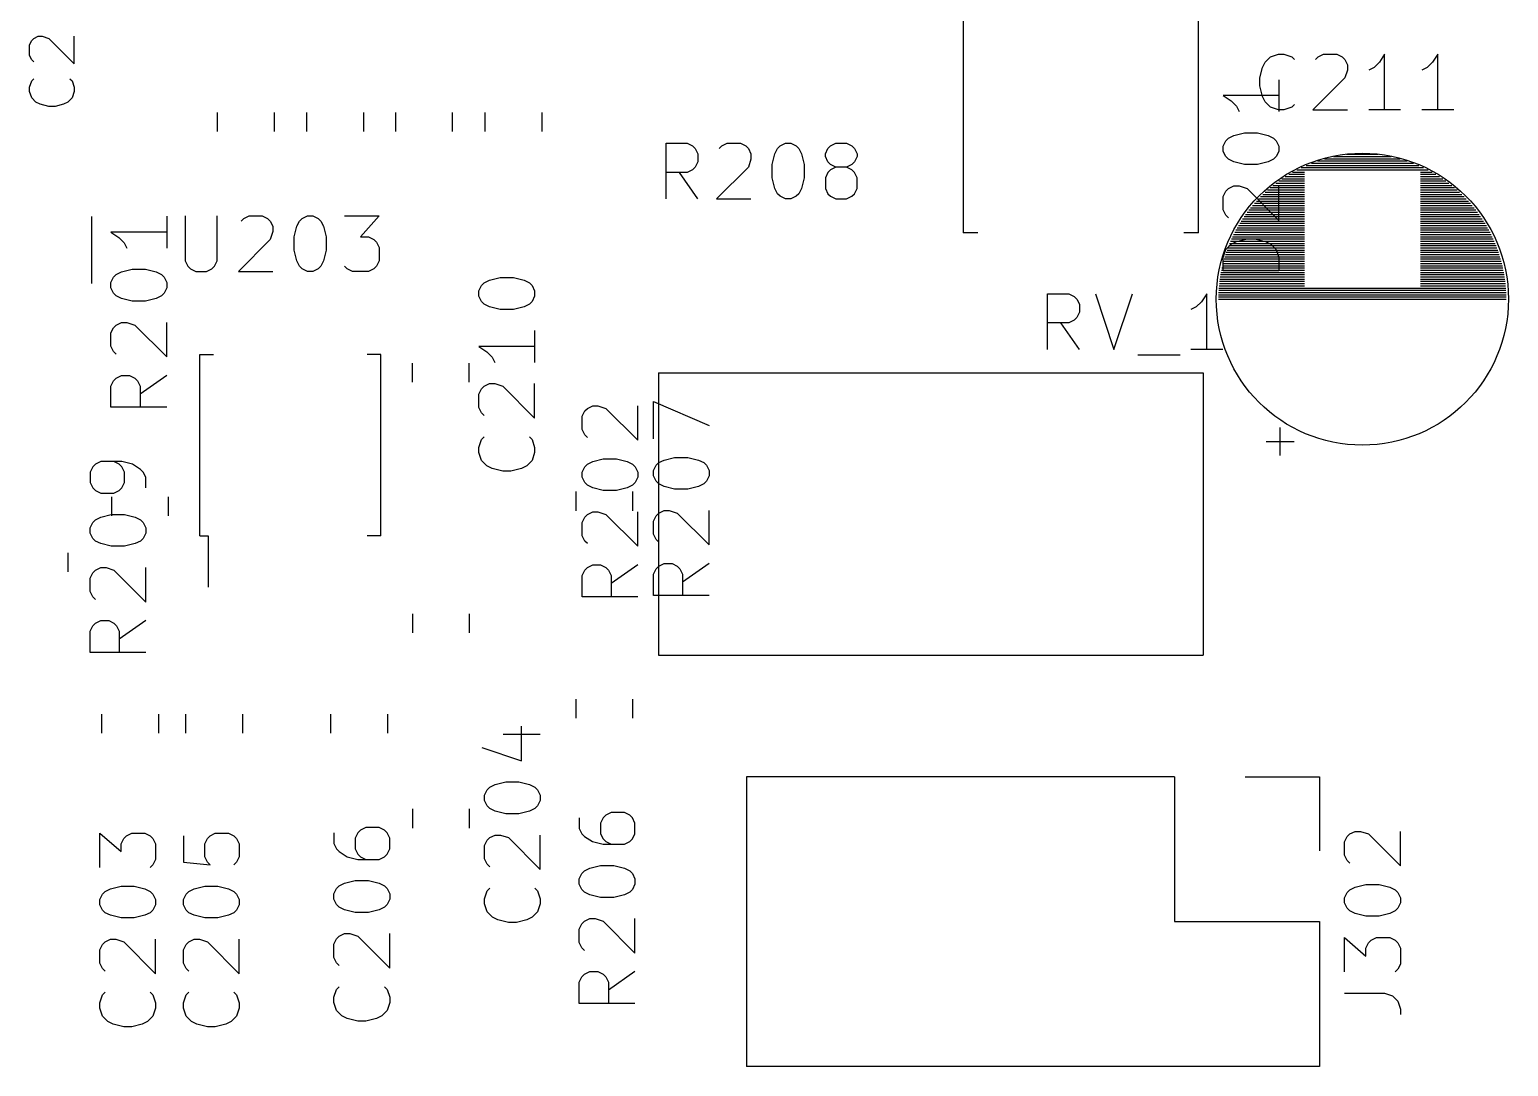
# Model space of a CAD drawing. Extents: x 51 to 209, y -132 to -32.
# Drawn here: x 102.36 to 128.89, y -91.1 to -72.5 of the extents above; entities that cross this region are included whole.
import ezdxf

# ---------------------------------------------------------------- set-up
doc = ezdxf.new("R2010")
doc.units = 0
doc.layers.add('BLACK', color=7, linetype='CONTINUOUS')

msp = doc.modelspace()

# ---------------------------------------------------------------- linework, layer by layer
at = {"layer": 'BLACK', "linetype": 'CONTINUOUS'}
for p, q in [((119.106, -70.524), (119.106, -76.144)), ((123.326, -76.144), (123.326, -70.524)), ((102.396, -72.6935), (102.434, -72.6554)), ((102.434, -72.6554), (102.51, -72.6173)), ((102.51, -72.6173), (102.586, -72.6173)), ((102.586, -72.6173), (102.701, -72.6554)), ((102.701, -72.6554), (103.158, -73.1126)), ((103.158, -73.1126), (103.158, -72.6173)), ((102.358, -72.7697), (102.396, -72.6935)), ((102.358, -72.9602), (102.358, -72.7697)), ((124.618, -72.984), (124.761, -72.9364)), ((124.761, -72.9364), (124.856, -72.9364)), ((124.856, -72.9364), (124.999, -72.984)), ((125.476, -72.984), (125.571, -72.9364)), ((125.571, -72.9364), (125.809, -72.9364)), ((125.809, -72.9364), (125.904, -72.984)), ((126.666, -72.9364), (126.571, -73.0792)), ((126.666, -73.9364), (126.666, -72.9364)), ((127.618, -72.9364), (127.523, -73.0792)), ((127.618, -73.9364), (127.618, -72.9364)), ((102.396, -73.0364), (102.358, -72.9602)), ((102.434, -73.0745), (102.396, -73.0364)), ((124.428, -73.365), (124.476, -73.1745)), ((124.476, -73.1745), (124.523, -73.0792)), ((124.523, -73.0792), (124.618, -72.984)), ((124.999, -72.984), (125.047, -73.0316)), ((125.428, -73.0316), (125.476, -72.984)), ((125.904, -72.984), (125.952, -73.0316)), ((125.952, -73.0316), (125.999, -73.1269)), ((125.999, -73.1269), (125.999, -73.2221)), ((126.476, -73.1745), (126.38, -73.2221)), ((126.571, -73.0792), (126.476, -73.1745)), ((127.428, -73.1745), (127.333, -73.2221)), ((127.523, -73.0792), (127.428, -73.1745)), ((102.358, -73.5316), (102.396, -73.4173)), ((102.396, -73.4173), (102.434, -73.3792)), ((103.082, -73.3792), (103.12, -73.4173)), ((103.12, -73.4173), (103.158, -73.5316)), ((124.428, -73.5078), (124.428, -73.365)), ((124.768, -73.3959), (124.768, -73.9673)), ((125.952, -73.365), (125.38, -73.9364)), ((125.999, -73.2221), (125.952, -73.365)), ((102.358, -73.6078), (102.358, -73.5316)), ((102.396, -73.7221), (102.358, -73.6078)), ((102.472, -73.7983), (102.396, -73.7221)), ((103.12, -73.7221), (103.044, -73.7983)), ((103.158, -73.6078), (103.12, -73.7221)), ((103.158, -73.5316), (103.158, -73.6078)), ((124.768, -73.6816), (123.768, -73.6816)), ((123.768, -73.6816), (123.911, -73.7769)), ((124.476, -73.6983), (124.428, -73.5078)), ((124.523, -73.7935), (124.476, -73.6983)), ((102.548, -73.8364), (102.472, -73.7983)), ((102.701, -73.8745), (102.548, -73.8364)), ((102.815, -73.8745), (102.701, -73.8745)), ((102.967, -73.8364), (102.815, -73.8745)), ((103.044, -73.7983), (102.967, -73.8364)), ((105.726, -73.9827), (105.726, -74.3253)), ((106.746, -73.9827), (106.746, -74.3253)), ((107.326, -73.9827), (107.326, -74.3253)), ((108.346, -73.9827), (108.346, -74.3253)), ((108.926, -74.3253), (108.926, -73.9827)), ((109.946, -74.3253), (109.946, -73.9827)), ((110.526, -73.9827), (110.526, -74.3253)), ((111.546, -73.9827), (111.546, -74.3253)), ((123.911, -73.7769), (124.006, -73.8721)), ((124.006, -73.8721), (124.054, -73.9673)), ((124.618, -73.8888), (124.523, -73.7935)), ((124.761, -73.9364), (124.618, -73.8888)), ((124.856, -73.9364), (124.761, -73.9364)), ((124.999, -73.8888), (124.856, -73.9364)), ((125.047, -73.8411), (124.999, -73.8888)), ((125.38, -73.9364), (125.999, -73.9364)), ((126.952, -73.9364), (126.38, -73.9364)), ((127.904, -73.9364), (127.333, -73.9364)), ((113.776, -75.5364), (113.776, -74.5364)), ((113.776, -74.5364), (114.156, -74.5364)), ((114.156, -74.5364), (114.252, -74.584)), ((114.776, -74.584), (114.871, -74.5364)), ((114.871, -74.5364), (115.109, -74.5364)), ((115.109, -74.5364), (115.204, -74.584)), ((115.823, -74.584), (115.918, -74.5364)), ((115.918, -74.5364), (116.014, -74.5364)), ((116.014, -74.5364), (116.109, -74.584)), ((116.728, -74.584), (116.823, -74.5364)), ((116.823, -74.5364), (117.014, -74.5364)), ((117.014, -74.5364), (117.109, -74.584)), ((123.768, -74.5864), (123.816, -74.4911)), ((123.816, -74.4911), (123.864, -74.4435)), ((123.864, -74.4435), (123.959, -74.3959)), ((123.959, -74.3959), (124.149, -74.3483)), ((124.149, -74.3483), (124.387, -74.3483)), ((124.387, -74.3483), (124.578, -74.3959)), ((124.578, -74.3959), (124.673, -74.4435)), ((124.673, -74.4435), (124.721, -74.4911)), ((124.721, -74.4911), (124.768, -74.5864)), ((114.252, -74.584), (114.299, -74.6316)), ((114.299, -74.6316), (114.347, -74.7269)), ((114.347, -74.7269), (114.347, -74.8697)), ((114.728, -74.6316), (114.776, -74.584)), ((115.204, -74.584), (115.252, -74.6316)), ((115.252, -74.6316), (115.299, -74.7269)), ((115.299, -74.7269), (115.299, -74.8221)), ((115.68, -74.9173), (115.728, -74.7269)), ((115.728, -74.7269), (115.776, -74.6316)), ((115.776, -74.6316), (115.823, -74.584)), ((116.109, -74.584), (116.156, -74.6316)), ((116.156, -74.6316), (116.204, -74.7269)), ((116.204, -74.7269), (116.252, -74.9173)), ((116.633, -74.7269), (116.68, -74.6316)), ((116.633, -74.7745), (116.633, -74.7269)), ((116.68, -74.8697), (116.633, -74.7745)), ((116.68, -74.6316), (116.728, -74.584)), ((117.109, -74.584), (117.156, -74.6316)), ((117.156, -74.6316), (117.204, -74.7269)), ((117.204, -74.7745), (117.156, -74.8697)), ((117.204, -74.7269), (117.204, -74.7745)), ((123.768, -74.6816), (123.768, -74.5864)), ((123.816, -74.7769), (123.768, -74.6816)), ((123.864, -74.8245), (123.816, -74.7769)), ((124.721, -74.7769), (124.673, -74.8245)), ((124.768, -74.6816), (124.721, -74.7769)), ((124.768, -74.5864), (124.768, -74.6816)), ((125.748, -74.773), (126.784, -74.773)), ((125.982, -74.733), (126.55, -74.733)), ((114.156, -75.0602), (113.776, -75.0602)), ((114.347, -75.5364), (114.014, -75.0602)), ((114.252, -75.0126), (114.156, -75.0602)), ((114.299, -74.965), (114.252, -75.0126)), ((114.347, -74.8697), (114.299, -74.965)), ((115.252, -74.965), (114.68, -75.5364)), ((115.299, -74.8221), (115.252, -74.965)), ((115.68, -75.1554), (115.68, -74.9173)), ((116.252, -74.9173), (116.252, -75.1554)), ((116.68, -75.0602), (116.633, -75.1554)), ((116.728, -74.9173), (116.68, -74.8697)), ((116.728, -75.0126), (116.68, -75.0602)), ((116.823, -74.965), (116.728, -74.9173)), ((116.823, -74.965), (116.728, -75.0126)), ((117.014, -74.965), (116.823, -74.965)), ((117.109, -74.9173), (117.014, -74.965)), ((117.109, -75.0126), (117.014, -74.965)), ((117.156, -74.8697), (117.109, -74.9173)), ((117.156, -75.0602), (117.109, -75.0126)), ((117.204, -75.1554), (117.156, -75.0602)), ((123.959, -74.8721), (123.864, -74.8245)), ((124.149, -74.9197), (123.959, -74.8721)), ((124.387, -74.9197), (124.149, -74.9197)), ((124.578, -74.8721), (124.387, -74.9197)), ((124.673, -74.8245), (124.578, -74.8721)), ((125.015, -75.053), (125.226, -75.053)), ((125.088, -75.013), (127.444, -75.013)), ((125.168, -74.973), (127.364, -74.973)), ((125.255, -74.933), (127.277, -74.933)), ((125.351, -74.893), (127.181, -74.893)), ((125.461, -74.853), (127.071, -74.853)), ((125.589, -74.813), (126.943, -74.813)), ((127.306, -75.053), (127.517, -75.053)), ((115.728, -75.3459), (115.68, -75.1554)), ((116.252, -75.1554), (116.204, -75.3459)), ((116.633, -75.1554), (116.633, -75.3459)), ((117.204, -75.3459), (117.204, -75.1554)), ((123.864, -75.3483), (123.959, -75.3007)), ((123.959, -75.3007), (124.054, -75.3007)), ((124.054, -75.3007), (124.197, -75.3483)), ((124.613, -75.333), (125.226, -75.333)), ((124.661, -75.293), (125.226, -75.293)), ((124.712, -75.253), (125.226, -75.253)), ((124.766, -75.213), (125.226, -75.213)), ((124.768, -75.9197), (124.768, -75.3007)), ((124.823, -75.173), (125.226, -75.173)), ((124.883, -75.133), (125.226, -75.133)), ((124.947, -75.093), (125.226, -75.093)), ((127.306, -75.093), (127.585, -75.093)), ((127.306, -75.133), (127.649, -75.133)), ((127.306, -75.173), (127.709, -75.173)), ((127.306, -75.213), (127.766, -75.213)), ((127.306, -75.253), (127.82, -75.253)), ((127.306, -75.293), (127.871, -75.293)), ((127.306, -75.333), (127.919, -75.333)), ((114.68, -75.5364), (115.299, -75.5364)), ((115.776, -75.4411), (115.728, -75.3459)), ((115.823, -75.4888), (115.776, -75.4411)), ((115.918, -75.5364), (115.823, -75.4888)), ((116.014, -75.5364), (115.918, -75.5364)), ((116.109, -75.4888), (116.014, -75.5364)), ((116.156, -75.4411), (116.109, -75.4888)), ((116.204, -75.3459), (116.156, -75.4411)), ((116.633, -75.3459), (116.68, -75.4411)), ((116.68, -75.4411), (116.728, -75.4888)), ((116.728, -75.4888), (116.823, -75.5364)), ((116.823, -75.5364), (117.014, -75.5364)), ((117.014, -75.5364), (117.109, -75.4888)), ((117.109, -75.4888), (117.156, -75.4411)), ((117.156, -75.4411), (117.204, -75.3459)), ((123.768, -75.4911), (123.816, -75.3959)), ((123.768, -75.7292), (123.768, -75.4911)), ((123.816, -75.3959), (123.864, -75.3483)), ((124.197, -75.3483), (124.768, -75.9197)), ((124.365, -75.573), (125.226, -75.573)), ((124.402, -75.533), (125.226, -75.533)), ((124.44, -75.493), (125.226, -75.493)), ((124.481, -75.453), (125.226, -75.453)), ((124.523, -75.413), (125.226, -75.413)), ((124.567, -75.373), (125.226, -75.373)), ((127.306, -75.373), (127.965, -75.373)), ((127.306, -75.413), (128.009, -75.413)), ((127.306, -75.453), (128.051, -75.453)), ((127.306, -75.493), (128.092, -75.493)), ((127.306, -75.533), (128.13, -75.533)), ((127.306, -75.573), (128.167, -75.573)), ((103.476, -77.0561), (103.476, -75.8519)), ((104.818, -75.8459), (104.818, -76.4173)), ((105.152, -75.8364), (105.152, -76.6459)), ((105.723, -76.6459), (105.723, -75.8364)), ((106.199, -75.884), (106.295, -75.8364)), ((106.295, -75.8364), (106.533, -75.8364)), ((106.533, -75.8364), (106.628, -75.884)), ((107.247, -75.884), (107.342, -75.8364)), ((107.342, -75.8364), (107.437, -75.8364)), ((107.437, -75.8364), (107.533, -75.884)), ((108.009, -75.8364), (108.628, -75.8364)), ((108.628, -75.8364), (108.295, -76.2173)), ((123.816, -75.8245), (123.768, -75.7292)), ((123.864, -75.8721), (123.816, -75.8245)), ((124.144, -75.853), (125.226, -75.853)), ((124.171, -75.813), (125.226, -75.813)), ((124.201, -75.773), (125.226, -75.773)), ((124.231, -75.733), (125.226, -75.733)), ((124.262, -75.693), (125.226, -75.693)), ((124.295, -75.653), (125.226, -75.653)), ((124.329, -75.613), (125.226, -75.613)), ((127.306, -75.613), (128.203, -75.613)), ((127.306, -75.653), (128.237, -75.653)), ((127.306, -75.693), (128.27, -75.693)), ((127.306, -75.733), (128.301, -75.733)), ((127.306, -75.773), (128.331, -75.773)), ((127.306, -75.813), (128.361, -75.813)), ((127.306, -75.853), (128.388, -75.853)), ((104.818, -76.1316), (103.818, -76.1316)), ((103.818, -76.1316), (103.961, -76.2269)), ((106.152, -75.9316), (106.199, -75.884)), ((106.628, -75.884), (106.676, -75.9316)), ((106.676, -75.9316), (106.723, -76.0269)), ((106.723, -76.1221), (106.676, -76.265)), ((106.723, -76.0269), (106.723, -76.1221)), ((107.104, -76.2173), (107.152, -76.0269)), ((107.152, -76.0269), (107.199, -75.9316)), ((107.199, -75.9316), (107.247, -75.884)), ((107.533, -75.884), (107.58, -75.9316)), ((107.58, -75.9316), (107.628, -76.0269)), ((107.628, -76.0269), (107.676, -76.2173)), ((123.976, -76.133), (125.226, -76.133)), ((123.998, -76.093), (125.226, -76.093)), ((124.019, -76.053), (125.226, -76.053)), ((124.042, -76.013), (125.226, -76.013)), ((124.066, -75.973), (125.226, -75.973)), ((124.091, -75.933), (125.226, -75.933)), ((124.117, -75.893), (125.226, -75.893)), ((127.306, -75.893), (128.415, -75.893)), ((127.306, -75.933), (128.441, -75.933)), ((127.306, -75.973), (128.466, -75.973)), ((127.306, -76.013), (128.49, -76.013)), ((127.306, -76.053), (128.513, -76.053)), ((127.306, -76.093), (128.534, -76.093)), ((127.306, -76.133), (128.556, -76.133)), ((103.961, -76.2269), (104.056, -76.3221)), ((104.056, -76.3221), (104.104, -76.4173)), ((106.676, -76.265), (106.104, -76.8364)), ((107.104, -76.4554), (107.104, -76.2173)), ((107.676, -76.2173), (107.676, -76.4554)), ((108.295, -76.2173), (108.437, -76.2173)), ((108.437, -76.2173), (108.533, -76.265)), ((108.533, -76.265), (108.58, -76.3126)), ((108.58, -76.3126), (108.628, -76.4078)), ((119.366, -76.144), (119.106, -76.144)), ((123.326, -76.144), (123.066, -76.144)), ((123.816, -76.4435), (123.911, -76.3483)), ((123.868, -76.373), (125.226, -76.373)), ((123.884, -76.333), (125.226, -76.333)), ((123.901, -76.293), (125.226, -76.293)), ((123.911, -76.3483), (124.006, -76.3007)), ((123.918, -76.253), (125.226, -76.253)), ((123.937, -76.213), (125.226, -76.213)), ((123.956, -76.173), (125.226, -76.173)), ((124.006, -76.3007), (124.197, -76.253)), ((124.197, -76.253), (124.34, -76.253)), ((124.34, -76.253), (124.53, -76.3007)), ((124.53, -76.3007), (124.626, -76.3483)), ((124.626, -76.3483), (124.721, -76.4435)), ((127.306, -76.173), (128.576, -76.173)), ((127.306, -76.213), (128.595, -76.213)), ((127.306, -76.253), (128.614, -76.253)), ((127.306, -76.293), (128.631, -76.293)), ((127.306, -76.333), (128.648, -76.333)), ((127.306, -76.373), (128.664, -76.373)), ((105.152, -76.6459), (105.199, -76.7411)), ((105.676, -76.7411), (105.723, -76.6459)), ((107.152, -76.6459), (107.104, -76.4554)), ((107.199, -76.7411), (107.152, -76.6459)), ((107.628, -76.6459), (107.58, -76.7411)), ((107.676, -76.4554), (107.628, -76.6459)), ((108.628, -76.6459), (108.58, -76.7411)), ((108.628, -76.4078), (108.628, -76.6459)), ((123.768, -76.5864), (123.816, -76.4435)), ((123.768, -76.8245), (123.768, -76.5864)), ((123.775, -76.654), (125.226, -76.654)), ((123.786, -76.613), (125.226, -76.613)), ((123.798, -76.573), (125.226, -76.573)), ((123.811, -76.533), (125.226, -76.533)), ((123.824, -76.493), (125.226, -76.493)), ((123.838, -76.453), (125.226, -76.453)), ((123.852, -76.413), (125.226, -76.413)), ((124.721, -76.4435), (124.768, -76.5864)), ((124.768, -76.5864), (124.768, -76.8245)), ((127.306, -76.413), (128.68, -76.413)), ((127.306, -76.453), (128.694, -76.453)), ((127.306, -76.493), (128.708, -76.493)), ((127.306, -76.533), (128.721, -76.533)), ((127.306, -76.573), (128.734, -76.573)), ((127.306, -76.613), (128.746, -76.613)), ((127.306, -76.654), (128.757, -76.654)), ((103.866, -76.9411), (103.914, -76.8935)), ((103.914, -76.8935), (104.009, -76.8459)), ((104.009, -76.8459), (104.199, -76.7983)), ((104.199, -76.7983), (104.437, -76.7983)), ((104.437, -76.7983), (104.628, -76.8459)), ((104.628, -76.8459), (104.723, -76.8935)), ((104.723, -76.8935), (104.771, -76.9411)), ((105.199, -76.7411), (105.247, -76.7888)), ((105.247, -76.7888), (105.342, -76.8364)), ((105.342, -76.8364), (105.533, -76.8364)), ((105.533, -76.8364), (105.628, -76.7888)), ((105.628, -76.7888), (105.676, -76.7411)), ((106.104, -76.8364), (106.723, -76.8364)), ((107.247, -76.7888), (107.199, -76.7411)), ((107.342, -76.8364), (107.247, -76.7888)), ((107.437, -76.8364), (107.342, -76.8364)), ((107.533, -76.7888), (107.437, -76.8364)), ((107.58, -76.7411), (107.533, -76.7888)), ((108.056, -76.7888), (108.009, -76.7411)), ((108.152, -76.8364), (108.056, -76.7888)), ((108.437, -76.8364), (108.152, -76.8364)), ((108.533, -76.7888), (108.437, -76.8364)), ((108.58, -76.7411), (108.533, -76.7888)), ((123.723, -76.894), (125.226, -76.894)), ((123.73, -76.854), (125.226, -76.854)), ((123.738, -76.814), (125.226, -76.814)), ((123.746, -76.774), (125.226, -76.774)), ((123.755, -76.734), (125.226, -76.734)), ((123.765, -76.694), (125.226, -76.694)), ((124.768, -76.8245), (123.768, -76.8245)), ((127.306, -76.694), (128.767, -76.694)), ((127.306, -76.734), (128.777, -76.734)), ((127.306, -76.774), (128.786, -76.774)), ((127.306, -76.814), (128.794, -76.814)), ((127.306, -76.854), (128.802, -76.854)), ((127.306, -76.894), (128.809, -76.894)), ((103.818, -77.0364), (103.866, -76.9411)), ((103.818, -77.1316), (103.818, -77.0364)), ((103.866, -77.2269), (103.818, -77.1316)), ((104.771, -76.9411), (104.818, -77.0364)), ((104.818, -77.1316), (104.771, -77.2269)), ((104.818, -77.0364), (104.818, -77.1316)), ((110.418, -77.184), (110.466, -77.0888)), ((110.418, -77.2792), (110.418, -77.184)), ((110.466, -77.0888), (110.514, -77.0411)), ((110.514, -77.0411), (110.609, -76.9935)), ((110.609, -76.9935), (110.799, -76.9459)), ((110.799, -76.9459), (111.037, -76.9459)), ((111.037, -76.9459), (111.228, -76.9935)), ((111.228, -76.9935), (111.323, -77.0411)), ((111.323, -77.0411), (111.371, -77.0888)), ((111.371, -77.0888), (111.418, -77.184)), ((111.418, -77.184), (111.418, -77.2792)), ((123.69, -77.174), (128.842, -77.174)), ((123.693, -77.134), (128.839, -77.134)), ((123.697, -77.094), (125.226, -77.094)), ((123.701, -77.054), (125.226, -77.054)), ((123.705, -77.014), (125.226, -77.014)), ((123.71, -76.974), (125.226, -76.974)), ((123.716, -76.934), (125.226, -76.934)), ((127.306, -76.934), (128.816, -76.934)), ((127.306, -76.974), (128.822, -76.974)), ((127.306, -77.014), (128.827, -77.014)), ((127.306, -77.054), (128.831, -77.054)), ((127.306, -77.094), (128.835, -77.094)), ((103.914, -77.2745), (103.866, -77.2269)), ((104.009, -77.3221), (103.914, -77.2745)), ((104.199, -77.3697), (104.009, -77.3221)), ((104.437, -77.3697), (104.199, -77.3697)), ((104.628, -77.3221), (104.437, -77.3697)), ((104.723, -77.2745), (104.628, -77.3221)), ((104.771, -77.2269), (104.723, -77.2745)), ((110.466, -77.3745), (110.418, -77.2792)), ((110.514, -77.4221), (110.466, -77.3745)), ((110.609, -77.4697), (110.514, -77.4221)), ((111.323, -77.4221), (111.228, -77.4697)), ((111.371, -77.3745), (111.323, -77.4221)), ((111.418, -77.2792), (111.371, -77.3745)), ((120.618, -78.2364), (120.618, -77.2364)), ((120.618, -77.2364), (120.999, -77.2364)), ((120.999, -77.2364), (121.095, -77.284)), ((121.095, -77.284), (121.142, -77.3316)), ((121.142, -77.3316), (121.19, -77.4269)), ((121.19, -77.4269), (121.19, -77.5697)), ((121.476, -77.2364), (121.809, -78.2364)), ((121.809, -78.2364), (122.142, -77.2364)), ((123.38, -77.3792), (123.285, -77.4745)), ((123.476, -77.2364), (123.38, -77.3792)), ((123.476, -78.2364), (123.476, -77.2364)), ((123.686, -77.294), (128.846, -77.294)), ((123.686, -77.334), (128.846, -77.334)), ((123.687, -77.254), (128.845, -77.254)), ((123.688, -77.214), (128.844, -77.214)), ((110.799, -77.5173), (110.609, -77.4697)), ((111.037, -77.5173), (110.799, -77.5173)), ((111.228, -77.4697), (111.037, -77.5173)), ((121.095, -77.7126), (120.999, -77.7602)), ((121.142, -77.665), (121.095, -77.7126)), ((121.19, -77.5697), (121.142, -77.665)), ((123.285, -77.4745), (123.19, -77.5221)), ((103.818, -77.9411), (103.866, -77.8459)), ((103.818, -78.1792), (103.818, -77.9411)), ((103.866, -77.8459), (103.914, -77.7983)), ((103.914, -77.7983), (104.009, -77.7507)), ((104.009, -77.7507), (104.104, -77.7507)), ((104.104, -77.7507), (104.247, -77.7983)), ((104.247, -77.7983), (104.818, -78.3697)), ((104.818, -78.3697), (104.818, -77.7507)), ((111.418, -77.8983), (111.418, -78.4697)), ((120.999, -77.7602), (120.618, -77.7602)), ((121.19, -78.2364), (120.856, -77.7602)), ((103.866, -78.2745), (103.818, -78.1792)), ((111.418, -78.184), (110.418, -78.184)), ((110.418, -78.184), (110.561, -78.2792)), ((123.761, -78.2364), (123.19, -78.2364)), ((103.914, -78.3221), (103.866, -78.2745)), ((105.411, -78.329), (105.658, -78.329)), ((105.411, -81.579), (105.411, -78.329)), ((108.661, -78.329), (108.413, -78.329)), ((108.661, -81.579), (108.661, -78.329)), ((109.226, -78.8253), (109.226, -78.4827)), ((110.246, -78.8253), (110.246, -78.4827)), ((110.561, -78.2792), (110.656, -78.3745)), ((110.656, -78.3745), (110.704, -78.4697)), ((122.237, -78.3316), (122.999, -78.3316)), ((103.866, -78.7983), (103.914, -78.7507)), ((103.914, -78.7507), (104.009, -78.703)), ((104.009, -78.703), (104.152, -78.703)), ((104.152, -78.703), (104.247, -78.7507)), ((104.247, -78.7507), (104.295, -78.7983)), ((104.818, -78.703), (104.342, -79.0364)), ((113.641, -78.654), (113.641, -83.724)), ((113.641, -78.654), (123.411, -78.654)), ((123.411, -78.654), (123.411, -83.724)), ((103.818, -78.8935), (103.866, -78.7983)), ((103.818, -79.2745), (103.818, -78.8935)), ((104.295, -78.7983), (104.342, -78.8935)), ((104.342, -78.8935), (104.342, -79.2745)), ((110.418, -79.0411), (110.466, -78.9459)), ((110.418, -79.2792), (110.418, -79.0411)), ((110.466, -78.9459), (110.514, -78.8983)), ((110.514, -78.8983), (110.609, -78.8507)), ((110.609, -78.8507), (110.704, -78.8507)), ((110.704, -78.8507), (110.847, -78.8983)), ((110.847, -78.8983), (111.418, -79.4697)), ((111.418, -79.4697), (111.418, -78.8507)), ((104.818, -79.2745), (103.818, -79.2745)), ((110.466, -79.3745), (110.418, -79.2792)), ((112.316, -79.3411), (112.364, -79.2935)), ((112.364, -79.2935), (112.459, -79.2459)), ((112.459, -79.2459), (112.554, -79.2459)), ((112.554, -79.2459), (112.697, -79.2935)), ((112.697, -79.2935), (113.268, -79.865)), ((113.268, -79.865), (113.268, -79.2459)), ((113.548, -79.84), (113.548, -79.1733)), ((113.548, -79.1733), (114.548, -79.6019)), ((110.514, -79.4221), (110.466, -79.3745)), ((112.268, -79.4364), (112.316, -79.3411)), ((112.268, -79.6745), (112.268, -79.4364)), ((110.466, -79.8507), (110.514, -79.803)), ((111.323, -79.803), (111.371, -79.8507)), ((112.316, -79.7697), (112.268, -79.6745)), ((112.364, -79.8173), (112.316, -79.7697)), ((124.791, -80.1388), (124.791, -79.6388)), ((110.418, -79.9935), (110.466, -79.8507)), ((110.418, -80.0888), (110.418, -79.9935)), ((110.466, -80.2316), (110.418, -80.0888)), ((111.371, -79.8507), (111.418, -79.9935)), ((111.418, -80.0888), (111.371, -80.2316)), ((111.418, -79.9935), (111.418, -80.0888)), ((124.541, -79.8888), (125.041, -79.8888)), ((103.491, -80.3411), (103.443, -80.4364)), ((103.539, -80.2935), (103.491, -80.3411)), ((103.634, -80.2459), (103.539, -80.2935)), ((104.015, -80.2459), (103.634, -80.2459)), ((103.967, -80.2935), (103.872, -80.2459)), ((104.015, -80.3411), (103.967, -80.2935)), ((104.205, -80.2935), (104.015, -80.2459)), ((104.062, -80.4364), (104.015, -80.3411)), ((104.348, -80.3888), (104.205, -80.2935)), ((110.561, -80.3269), (110.466, -80.2316)), ((110.656, -80.3745), (110.561, -80.3269)), ((110.847, -80.4221), (110.656, -80.3745)), ((111.18, -80.3745), (110.99, -80.4221)), ((111.276, -80.3269), (111.18, -80.3745)), ((111.371, -80.2316), (111.276, -80.3269)), ((112.268, -80.4364), (112.316, -80.3411)), ((112.316, -80.3411), (112.364, -80.2935)), ((112.364, -80.2935), (112.459, -80.2459)), ((112.459, -80.2459), (112.649, -80.1983)), ((112.649, -80.1983), (112.887, -80.1983)), ((112.887, -80.1983), (113.078, -80.2459)), ((113.078, -80.2459), (113.173, -80.2935)), ((113.173, -80.2935), (113.221, -80.3411)), ((113.221, -80.3411), (113.268, -80.4364)), ((113.548, -80.4114), (113.596, -80.3161)), ((113.596, -80.3161), (113.644, -80.2685)), ((113.644, -80.2685), (113.739, -80.2209)), ((113.739, -80.2209), (113.929, -80.1733)), ((113.929, -80.1733), (114.167, -80.1733)), ((114.167, -80.1733), (114.358, -80.2209)), ((114.358, -80.2209), (114.453, -80.2685)), ((114.453, -80.2685), (114.501, -80.3161)), ((114.501, -80.3161), (114.548, -80.4114)), ((103.443, -80.4364), (103.443, -80.6269)), ((103.443, -80.6269), (103.491, -80.7221)), ((104.015, -80.7221), (104.062, -80.6269)), ((104.062, -80.6269), (104.062, -80.4364)), ((104.396, -80.4364), (104.348, -80.3888)), ((104.443, -80.5316), (104.396, -80.4364)), ((104.443, -80.7221), (104.443, -80.5316)), ((110.99, -80.4221), (110.847, -80.4221)), ((112.268, -80.5316), (112.268, -80.4364)), ((112.316, -80.6269), (112.268, -80.5316)), ((112.364, -80.6745), (112.316, -80.6269)), ((113.221, -80.6269), (113.173, -80.6745)), ((113.268, -80.5316), (113.221, -80.6269)), ((113.268, -80.4364), (113.268, -80.5316)), ((113.548, -80.5066), (113.548, -80.4114)), ((113.596, -80.6019), (113.548, -80.5066)), ((113.644, -80.6495), (113.596, -80.6019)), ((114.501, -80.6019), (114.453, -80.6495)), ((114.548, -80.5066), (114.501, -80.6019)), ((114.548, -80.4114), (114.548, -80.5066)), ((103.491, -80.7221), (103.539, -80.7697)), ((103.539, -80.7697), (103.634, -80.8173)), ((103.634, -80.8173), (103.872, -80.8173)), ((103.826, -80.8827), (103.826, -81.2253)), ((103.872, -80.8173), (103.967, -80.7697)), ((103.967, -80.7697), (104.015, -80.7221)), ((104.846, -80.8827), (104.846, -81.2253)), ((112.156, -80.7877), (112.156, -81.1303)), ((112.459, -80.7221), (112.364, -80.6745)), ((112.649, -80.7697), (112.459, -80.7221)), ((112.887, -80.7697), (112.649, -80.7697)), ((113.078, -80.7221), (112.887, -80.7697)), ((113.173, -80.6745), (113.078, -80.7221)), ((113.176, -80.7877), (113.176, -81.1303)), ((113.739, -80.6971), (113.644, -80.6495)), ((113.929, -80.7447), (113.739, -80.6971)), ((114.167, -80.7447), (113.929, -80.7447)), ((114.358, -80.6971), (114.167, -80.7447)), ((114.453, -80.6495), (114.358, -80.6971)), ((112.364, -81.1983), (112.459, -81.1507)), ((112.459, -81.1507), (112.554, -81.1507)), ((112.554, -81.1507), (112.697, -81.1983)), ((113.268, -81.7697), (113.268, -81.1507)), ((113.596, -81.2209), (113.644, -81.1733)), ((113.644, -81.1733), (113.739, -81.1257)), ((113.739, -81.1257), (113.834, -81.1257)), ((113.834, -81.1257), (113.977, -81.1733)), ((113.977, -81.1733), (114.548, -81.7447)), ((114.548, -81.7447), (114.548, -81.1257)), ((103.443, -81.4364), (103.491, -81.3411)), ((103.443, -81.5316), (103.443, -81.4364)), ((103.491, -81.3411), (103.539, -81.2935)), ((103.539, -81.2935), (103.634, -81.2459)), ((103.634, -81.2459), (103.824, -81.1983)), ((103.824, -81.1983), (104.062, -81.1983)), ((104.062, -81.1983), (104.253, -81.2459)), ((104.253, -81.2459), (104.348, -81.2935)), ((104.348, -81.2935), (104.396, -81.3411)), ((104.396, -81.3411), (104.443, -81.4364)), ((104.443, -81.4364), (104.443, -81.5316)), ((112.268, -81.3411), (112.316, -81.2459)), ((112.268, -81.5792), (112.268, -81.3411)), ((112.316, -81.2459), (112.364, -81.1983)), ((112.697, -81.1983), (113.268, -81.7697)), ((113.548, -81.3161), (113.596, -81.2209)), ((113.548, -81.5542), (113.548, -81.3161)), ((103.491, -81.6269), (103.443, -81.5316)), ((103.539, -81.6745), (103.491, -81.6269)), ((103.634, -81.7221), (103.539, -81.6745)), ((104.348, -81.6745), (104.253, -81.7221)), ((104.396, -81.6269), (104.348, -81.6745)), ((104.443, -81.5316), (104.396, -81.6269)), ((105.411, -81.579), (105.561, -81.579)), ((105.561, -81.579), (105.561, -82.504)), ((108.661, -81.579), (108.413, -81.579)), ((112.316, -81.6745), (112.268, -81.5792)), ((112.364, -81.7221), (112.316, -81.6745)), ((113.596, -81.6495), (113.548, -81.5542)), ((113.644, -81.6971), (113.596, -81.6495)), ((103.051, -82.2303), (103.051, -81.8877)), ((103.824, -81.7697), (103.634, -81.7221)), ((104.062, -81.7697), (103.824, -81.7697)), ((104.253, -81.7221), (104.062, -81.7697)), ((103.491, -82.2459), (103.539, -82.1983)), ((103.539, -82.1983), (103.634, -82.1507)), ((103.634, -82.1507), (103.729, -82.1507)), ((103.729, -82.1507), (103.872, -82.1983)), ((103.872, -82.1983), (104.443, -82.7697)), ((104.443, -82.7697), (104.443, -82.1507)), ((112.268, -82.2935), (112.316, -82.1983)), ((112.316, -82.1983), (112.364, -82.1507)), ((112.364, -82.1507), (112.459, -82.103)), ((112.459, -82.103), (112.602, -82.103)), ((112.602, -82.103), (112.697, -82.1507)), ((112.697, -82.1507), (112.745, -82.1983)), ((112.745, -82.1983), (112.792, -82.2935)), ((113.268, -82.103), (112.792, -82.4364)), ((113.548, -82.2685), (113.596, -82.1733)), ((113.596, -82.1733), (113.644, -82.1257)), ((113.644, -82.1257), (113.739, -82.078)), ((113.739, -82.078), (113.882, -82.078)), ((113.882, -82.078), (113.977, -82.1257)), ((113.977, -82.1257), (114.025, -82.1733)), ((114.025, -82.1733), (114.072, -82.2685)), ((114.548, -82.078), (114.072, -82.4114)), ((103.443, -82.3411), (103.491, -82.2459)), ((103.443, -82.5792), (103.443, -82.3411)), ((112.268, -82.6745), (112.268, -82.2935)), ((112.792, -82.2935), (112.792, -82.6745)), ((113.548, -82.6495), (113.548, -82.2685)), ((114.072, -82.2685), (114.072, -82.6495)), ((103.491, -82.6745), (103.443, -82.5792)), ((103.539, -82.7221), (103.491, -82.6745)), ((113.268, -82.6745), (112.268, -82.6745)), ((114.548, -82.6495), (113.548, -82.6495)), ((109.226, -82.9827), (109.226, -83.3253)), ((110.246, -82.9827), (110.246, -83.3253)), ((103.443, -83.2935), (103.491, -83.1983)), ((103.443, -83.6745), (103.443, -83.2935)), ((103.491, -83.1983), (103.539, -83.1507)), ((103.539, -83.1507), (103.634, -83.103)), ((103.634, -83.103), (103.777, -83.103)), ((103.777, -83.103), (103.872, -83.1507)), ((103.872, -83.1507), (103.92, -83.1983)), ((103.92, -83.1983), (103.967, -83.2935)), ((104.443, -83.103), (103.967, -83.4364)), ((103.967, -83.2935), (103.967, -83.6745)), ((104.443, -83.6745), (103.443, -83.6745)), ((113.641, -83.724), (123.411, -83.724)), ((112.156, -84.5127), (112.156, -84.8553)), ((113.176, -84.5127), (113.176, -84.8553)), ((103.656, -85.1253), (103.656, -84.7827)), ((104.676, -85.1253), (104.676, -84.7827)), ((105.156, -84.7827), (105.156, -85.1253)), ((106.176, -84.7827), (106.176, -85.1253)), ((107.756, -84.7827), (107.756, -85.1253)), ((108.776, -84.7827), (108.776, -85.1253)), ((110.852, -85.1411), (111.518, -85.1411)), ((111.185, -85.6173), (111.185, -84.9983)), ((110.471, -85.3792), (111.185, -85.6173)), ((115.216, -85.904), (115.216, -91.104)), ((122.896, -85.904), (115.216, -85.904)), ((122.896, -85.904), (122.896, -88.504)), ((124.166, -85.904), (125.496, -85.904)), ((125.496, -85.904), (125.496, -87.234)), ((110.518, -86.2364), (110.566, -86.1411)), ((110.566, -86.1411), (110.614, -86.0935)), ((110.614, -86.0935), (110.709, -86.0459)), ((110.709, -86.0459), (110.899, -85.9983)), ((110.899, -85.9983), (111.137, -85.9983)), ((111.137, -85.9983), (111.328, -86.0459)), ((111.328, -86.0459), (111.423, -86.0935)), ((111.423, -86.0935), (111.471, -86.1411)), ((111.471, -86.1411), (111.518, -86.2364)), ((110.518, -86.3316), (110.518, -86.2364)), ((110.566, -86.4269), (110.518, -86.3316)), ((110.614, -86.4745), (110.566, -86.4269)), ((110.709, -86.5221), (110.614, -86.4745)), ((111.423, -86.4745), (111.328, -86.5221)), ((111.471, -86.4269), (111.423, -86.4745)), ((111.518, -86.3316), (111.471, -86.4269)), ((111.518, -86.2364), (111.518, -86.3316)), ((109.226, -86.4827), (109.226, -86.8253)), ((110.246, -86.4827), (110.246, -86.8253)), ((110.899, -86.5697), (110.709, -86.5221)), ((111.137, -86.5697), (110.899, -86.5697)), ((111.328, -86.5221), (111.137, -86.5697)), ((112.218, -86.6411), (112.218, -86.8316)), ((112.647, -86.6411), (112.599, -86.7364)), ((112.599, -86.7364), (112.599, -86.9269)), ((112.695, -86.5935), (112.647, -86.6411)), ((112.79, -86.5459), (112.695, -86.5935)), ((113.028, -86.5459), (112.79, -86.5459)), ((113.123, -86.5935), (113.028, -86.5459)), ((113.171, -86.6411), (113.123, -86.5935)), ((113.218, -86.7364), (113.171, -86.6411)), ((113.218, -86.9269), (113.218, -86.7364)), ((103.618, -87.535), (103.618, -86.9159)), ((103.618, -86.9159), (103.999, -87.2492)), ((103.999, -87.1064), (104.047, -87.0111)), ((104.047, -87.0111), (104.095, -86.9635)), ((104.095, -86.9635), (104.19, -86.9159)), ((104.19, -86.9159), (104.428, -86.9159)), ((104.428, -86.9159), (104.523, -86.9635)), ((104.523, -86.9635), (104.571, -87.0111)), ((104.571, -87.0111), (104.618, -87.1064)), ((105.118, -86.9635), (105.118, -87.4397)), ((105.499, -87.1064), (105.547, -87.0111)), ((105.547, -87.0111), (105.595, -86.9635)), ((105.595, -86.9635), (105.69, -86.9159)), ((105.69, -86.9159), (105.928, -86.9159)), ((105.928, -86.9159), (106.023, -86.9635)), ((106.023, -86.9635), (106.071, -87.0111)), ((106.071, -87.0111), (106.118, -87.1064)), ((107.818, -86.9111), (107.818, -87.1016)), ((108.247, -86.9111), (108.199, -87.0064)), ((108.199, -87.0064), (108.199, -87.1969)), ((108.295, -86.8635), (108.247, -86.9111)), ((108.39, -86.8159), (108.295, -86.8635)), ((108.628, -86.8159), (108.39, -86.8159)), ((108.723, -86.8635), (108.628, -86.8159)), ((108.771, -86.9111), (108.723, -86.8635)), ((108.818, -87.0064), (108.771, -86.9111)), ((108.818, -87.1969), (108.818, -87.0064)), ((110.566, -87.0459), (110.614, -86.9983)), ((110.614, -86.9983), (110.709, -86.9507)), ((110.709, -86.9507), (110.804, -86.9507)), ((110.804, -86.9507), (110.947, -86.9983)), ((110.947, -86.9983), (111.518, -87.5697)), ((111.518, -87.5697), (111.518, -86.9507)), ((112.218, -86.8316), (112.266, -86.9269)), ((112.266, -86.9269), (112.314, -86.9745)), ((112.314, -86.9745), (112.456, -87.0697)), ((112.599, -86.9269), (112.647, -87.0221)), ((113.171, -87.0221), (113.218, -86.9269)), ((125.948, -87.0754), (125.996, -86.9802)), ((125.996, -86.9802), (126.044, -86.9326)), ((126.044, -86.9326), (126.139, -86.885)), ((126.139, -86.885), (126.234, -86.885)), ((126.234, -86.885), (126.377, -86.9326)), ((126.377, -86.9326), (126.948, -87.504)), ((126.948, -87.504), (126.948, -86.885)), ((103.999, -87.2492), (103.999, -87.1064)), ((104.618, -87.1064), (104.618, -87.3921)), ((105.499, -87.3445), (105.499, -87.1064)), ((106.118, -87.1064), (106.118, -87.3445)), ((107.818, -87.1016), (107.866, -87.1969)), ((107.866, -87.1969), (107.914, -87.2445)), ((107.914, -87.2445), (108.056, -87.3397)), ((108.199, -87.1969), (108.247, -87.2921)), ((108.771, -87.2921), (108.818, -87.1969)), ((110.518, -87.1411), (110.566, -87.0459)), ((110.518, -87.3792), (110.518, -87.1411)), ((112.456, -87.0697), (112.647, -87.1173)), ((112.647, -87.0221), (112.695, -87.0697)), ((112.647, -87.1173), (113.028, -87.1173)), ((112.695, -87.0697), (112.79, -87.1173)), ((113.028, -87.1173), (113.123, -87.0697)), ((113.123, -87.0697), (113.171, -87.0221)), ((125.948, -87.3135), (125.948, -87.0754)), ((104.571, -87.4873), (104.523, -87.535)), ((104.618, -87.3921), (104.571, -87.4873)), ((105.118, -87.4397), (105.595, -87.4873)), ((105.547, -87.4397), (105.499, -87.3445)), ((105.595, -87.4873), (105.547, -87.4397)), ((106.071, -87.4397), (106.023, -87.4873)), ((106.118, -87.3445), (106.071, -87.4397)), ((108.056, -87.3397), (108.247, -87.3873)), ((108.247, -87.2921), (108.295, -87.3397)), ((108.247, -87.3873), (108.628, -87.3873)), ((108.295, -87.3397), (108.39, -87.3873)), ((108.628, -87.3873), (108.723, -87.3397)), ((108.723, -87.3397), (108.771, -87.2921)), ((110.566, -87.4745), (110.518, -87.3792)), ((110.614, -87.5221), (110.566, -87.4745)), ((112.409, -87.5459), (112.599, -87.4983)), ((112.599, -87.4983), (112.837, -87.4983)), ((112.837, -87.4983), (113.028, -87.5459)), ((125.996, -87.4088), (125.948, -87.3135)), ((126.044, -87.4564), (125.996, -87.4088)), ((108.009, -87.8159), (108.199, -87.7683)), ((108.199, -87.7683), (108.437, -87.7683)), ((108.437, -87.7683), (108.628, -87.8159)), ((112.218, -87.7364), (112.266, -87.6411)), ((112.218, -87.8316), (112.218, -87.7364)), ((112.266, -87.6411), (112.314, -87.5935)), ((112.314, -87.5935), (112.409, -87.5459)), ((113.028, -87.5459), (113.123, -87.5935)), ((113.123, -87.5935), (113.171, -87.6411)), ((113.171, -87.6411), (113.218, -87.7364)), ((113.218, -87.7364), (113.218, -87.8316)), ((103.618, -88.1064), (103.666, -88.0111)), ((103.666, -88.0111), (103.714, -87.9635)), ((103.714, -87.9635), (103.809, -87.9159)), ((103.809, -87.9159), (103.999, -87.8683)), ((103.999, -87.8683), (104.237, -87.8683)), ((104.237, -87.8683), (104.428, -87.9159)), ((104.428, -87.9159), (104.523, -87.9635)), ((104.523, -87.9635), (104.571, -88.0111)), ((104.571, -88.0111), (104.618, -88.1064)), ((105.118, -88.1064), (105.166, -88.0111)), ((105.166, -88.0111), (105.214, -87.9635)), ((105.214, -87.9635), (105.309, -87.9159)), ((105.309, -87.9159), (105.499, -87.8683)), ((105.499, -87.8683), (105.737, -87.8683)), ((105.737, -87.8683), (105.928, -87.9159)), ((105.928, -87.9159), (106.023, -87.9635)), ((106.023, -87.9635), (106.071, -88.0111)), ((106.071, -88.0111), (106.118, -88.1064)), ((107.818, -88.0064), (107.866, -87.9111)), ((107.818, -88.1016), (107.818, -88.0064)), ((107.866, -87.9111), (107.914, -87.8635)), ((107.914, -87.8635), (108.009, -87.8159)), ((108.628, -87.8159), (108.723, -87.8635)), ((108.723, -87.8635), (108.771, -87.9111)), ((108.771, -87.9111), (108.818, -88.0064)), ((108.818, -88.0064), (108.818, -88.1016)), ((110.518, -88.0935), (110.566, -87.9507)), ((110.566, -87.9507), (110.614, -87.903)), ((111.423, -87.903), (111.471, -87.9507)), ((111.471, -87.9507), (111.518, -88.0935)), ((112.266, -87.9269), (112.218, -87.8316)), ((112.314, -87.9745), (112.266, -87.9269)), ((112.409, -88.0221), (112.314, -87.9745)), ((112.599, -88.0697), (112.409, -88.0221)), ((112.837, -88.0697), (112.599, -88.0697)), ((113.028, -88.0221), (112.837, -88.0697)), ((113.123, -87.9745), (113.028, -88.0221)), ((113.171, -87.9269), (113.123, -87.9745)), ((113.218, -87.8316), (113.171, -87.9269)), ((125.948, -88.0754), (125.996, -87.9802)), ((125.996, -87.9802), (126.044, -87.9326)), ((126.044, -87.9326), (126.139, -87.885)), ((126.139, -87.885), (126.329, -87.8373)), ((126.329, -87.8373), (126.567, -87.8373)), ((126.567, -87.8373), (126.758, -87.885)), ((126.758, -87.885), (126.853, -87.9326)), ((126.853, -87.9326), (126.901, -87.9802)), ((126.901, -87.9802), (126.948, -88.0754)), ((103.618, -88.2016), (103.618, -88.1064)), ((103.666, -88.2969), (103.618, -88.2016)), ((103.714, -88.3445), (103.666, -88.2969)), ((104.571, -88.2969), (104.523, -88.3445)), ((104.618, -88.2016), (104.571, -88.2969)), ((104.618, -88.1064), (104.618, -88.2016)), ((105.118, -88.2016), (105.118, -88.1064)), ((105.166, -88.2969), (105.118, -88.2016)), ((105.214, -88.3445), (105.166, -88.2969)), ((106.071, -88.2969), (106.023, -88.3445)), ((106.118, -88.2016), (106.071, -88.2969)), ((106.118, -88.1064), (106.118, -88.2016)), ((107.866, -88.1969), (107.818, -88.1016)), ((107.914, -88.2445), (107.866, -88.1969)), ((108.009, -88.2921), (107.914, -88.2445)), ((108.199, -88.3397), (108.009, -88.2921)), ((108.628, -88.2921), (108.437, -88.3397)), ((108.723, -88.2445), (108.628, -88.2921)), ((108.771, -88.1969), (108.723, -88.2445)), ((108.818, -88.1016), (108.771, -88.1969)), ((110.518, -88.1888), (110.518, -88.0935)), ((110.566, -88.3316), (110.518, -88.1888)), ((110.661, -88.4269), (110.566, -88.3316)), ((111.471, -88.3316), (111.376, -88.4269)), ((111.518, -88.1888), (111.471, -88.3316)), ((111.518, -88.0935), (111.518, -88.1888)), ((125.948, -88.1707), (125.948, -88.0754)), ((125.996, -88.2659), (125.948, -88.1707)), ((126.044, -88.3135), (125.996, -88.2659)), ((126.139, -88.3611), (126.044, -88.3135)), ((126.853, -88.3135), (126.758, -88.3611)), ((126.901, -88.2659), (126.853, -88.3135)), ((126.948, -88.1707), (126.901, -88.2659)), ((126.948, -88.0754), (126.948, -88.1707)), ((103.809, -88.3921), (103.714, -88.3445)), ((103.999, -88.4397), (103.809, -88.3921)), ((104.237, -88.4397), (103.999, -88.4397)), ((104.428, -88.3921), (104.237, -88.4397)), ((104.523, -88.3445), (104.428, -88.3921)), ((105.309, -88.3921), (105.214, -88.3445)), ((105.499, -88.4397), (105.309, -88.3921)), ((105.737, -88.4397), (105.499, -88.4397)), ((105.928, -88.3921), (105.737, -88.4397)), ((106.023, -88.3445), (105.928, -88.3921)), ((108.437, -88.3397), (108.199, -88.3397)), ((110.756, -88.4745), (110.661, -88.4269)), ((110.947, -88.5221), (110.756, -88.4745)), ((111.09, -88.5221), (110.947, -88.5221)), ((111.28, -88.4745), (111.09, -88.5221)), ((111.376, -88.4269), (111.28, -88.4745)), ((112.218, -88.6411), (112.266, -88.5459)), ((112.266, -88.5459), (112.314, -88.4983)), ((112.314, -88.4983), (112.409, -88.4507)), ((112.409, -88.4507), (112.504, -88.4507)), ((112.504, -88.4507), (112.647, -88.4983)), ((112.647, -88.4983), (113.218, -89.0697)), ((113.218, -89.0697), (113.218, -88.4507)), ((122.896, -88.504), (125.496, -88.504)), ((125.496, -88.504), (125.496, -91.104)), ((126.329, -88.4088), (126.139, -88.3611)), ((126.567, -88.4088), (126.329, -88.4088)), ((126.758, -88.3611), (126.567, -88.4088)), ((103.666, -88.9159), (103.714, -88.8683)), ((103.714, -88.8683), (103.809, -88.8207)), ((103.809, -88.8207), (103.904, -88.8207)), ((103.904, -88.8207), (104.047, -88.8683)), ((104.047, -88.8683), (104.618, -89.4397)), ((104.618, -89.4397), (104.618, -88.8207)), ((105.166, -88.9159), (105.214, -88.8683)), ((105.214, -88.8683), (105.309, -88.8207)), ((105.309, -88.8207), (105.404, -88.8207)), ((105.404, -88.8207), (105.547, -88.8683)), ((105.547, -88.8683), (106.118, -89.4397)), ((106.118, -89.4397), (106.118, -88.8207)), ((107.818, -88.9111), (107.866, -88.8159)), ((107.866, -88.8159), (107.914, -88.7683)), ((107.914, -88.7683), (108.009, -88.7207)), ((108.009, -88.7207), (108.104, -88.7207)), ((108.104, -88.7207), (108.247, -88.7683)), ((108.247, -88.7683), (108.818, -89.3397)), ((108.818, -89.3397), (108.818, -88.7207)), ((112.218, -88.8792), (112.218, -88.6411)), ((125.948, -89.4088), (125.948, -88.7897)), ((125.948, -88.7897), (126.329, -89.123)), ((126.377, -88.885), (126.425, -88.8373)), ((126.425, -88.8373), (126.52, -88.7897)), ((126.52, -88.7897), (126.758, -88.7897)), ((126.758, -88.7897), (126.853, -88.8373)), ((126.853, -88.8373), (126.901, -88.885)), ((103.618, -89.0111), (103.666, -88.9159)), ((103.618, -89.2492), (103.618, -89.0111)), ((105.118, -89.0111), (105.166, -88.9159)), ((105.118, -89.2492), (105.118, -89.0111)), ((107.818, -89.1492), (107.818, -88.9111)), ((112.266, -88.9745), (112.218, -88.8792)), ((112.314, -89.0221), (112.266, -88.9745)), ((126.329, -88.9802), (126.377, -88.885)), ((126.329, -89.123), (126.329, -88.9802)), ((126.901, -88.885), (126.948, -88.9802)), ((126.948, -88.9802), (126.948, -89.2659)), ((103.666, -89.3445), (103.618, -89.2492)), ((103.714, -89.3921), (103.666, -89.3445)), ((105.166, -89.3445), (105.118, -89.2492)), ((105.214, -89.3921), (105.166, -89.3445)), ((107.866, -89.2445), (107.818, -89.1492)), ((107.914, -89.2921), (107.866, -89.2445)), ((126.901, -89.3611), (126.853, -89.4088)), ((126.948, -89.2659), (126.901, -89.3611)), ((112.218, -89.5935), (112.266, -89.4983)), ((112.218, -89.9745), (112.218, -89.5935)), ((112.266, -89.4983), (112.314, -89.4507)), ((112.314, -89.4507), (112.409, -89.403)), ((112.409, -89.403), (112.552, -89.403)), ((112.552, -89.403), (112.647, -89.4507)), ((112.647, -89.4507), (112.695, -89.4983)), ((112.695, -89.4983), (112.742, -89.5935)), ((113.218, -89.403), (112.742, -89.7364)), ((112.742, -89.5935), (112.742, -89.9745)), ((103.618, -89.9635), (103.666, -89.8207)), ((103.666, -89.8207), (103.714, -89.773)), ((104.523, -89.773), (104.571, -89.8207)), ((104.571, -89.8207), (104.618, -89.9635)), ((105.118, -89.9635), (105.166, -89.8207)), ((105.166, -89.8207), (105.214, -89.773)), ((106.023, -89.773), (106.071, -89.8207)), ((106.071, -89.8207), (106.118, -89.9635)), ((107.818, -89.8635), (107.866, -89.7207)), ((107.818, -89.9588), (107.818, -89.8635)), ((107.866, -89.7207), (107.914, -89.673)), ((108.723, -89.673), (108.771, -89.7207)), ((108.771, -89.7207), (108.818, -89.8635)), ((108.818, -89.8635), (108.818, -89.9588)), ((125.948, -89.7897), (126.663, -89.7897)), ((126.663, -89.7897), (126.806, -89.8373)), ((126.806, -89.8373), (126.901, -89.9326)), ((103.618, -90.0588), (103.618, -89.9635)), ((103.666, -90.2016), (103.618, -90.0588)), ((104.618, -90.0588), (104.571, -90.2016)), ((104.618, -89.9635), (104.618, -90.0588)), ((105.118, -90.0588), (105.118, -89.9635)), ((105.166, -90.2016), (105.118, -90.0588)), ((106.118, -90.0588), (106.071, -90.2016)), ((106.118, -89.9635), (106.118, -90.0588)), ((107.866, -90.1016), (107.818, -89.9588)), ((107.961, -90.1969), (107.866, -90.1016)), ((108.771, -90.1016), (108.676, -90.1969)), ((108.818, -89.9588), (108.771, -90.1016)), ((113.218, -89.9745), (112.218, -89.9745)), ((126.901, -89.9326), (126.948, -90.0754)), ((126.948, -90.0754), (126.948, -90.1707)), ((103.761, -90.2969), (103.666, -90.2016)), ((103.856, -90.3445), (103.761, -90.2969)), ((104.047, -90.3921), (103.856, -90.3445)), ((104.19, -90.3921), (104.047, -90.3921)), ((104.38, -90.3445), (104.19, -90.3921)), ((104.476, -90.2969), (104.38, -90.3445)), ((104.571, -90.2016), (104.476, -90.2969)), ((105.261, -90.2969), (105.166, -90.2016)), ((105.356, -90.3445), (105.261, -90.2969)), ((105.547, -90.3921), (105.356, -90.3445)), ((105.69, -90.3921), (105.547, -90.3921)), ((105.88, -90.3445), (105.69, -90.3921)), ((105.976, -90.2969), (105.88, -90.3445)), ((106.071, -90.2016), (105.976, -90.2969)), ((108.056, -90.2445), (107.961, -90.1969)), ((108.247, -90.2921), (108.056, -90.2445)), ((108.39, -90.2921), (108.247, -90.2921)), ((108.58, -90.2445), (108.39, -90.2921)), ((108.676, -90.1969), (108.58, -90.2445)), ((125.496, -91.104), (115.216, -91.104))]:
    msp.add_line(p, q, dxfattribs=at)
at = {"layer": 'BLACK'}
msp.add_circle((126.266, -77.334), 2.62, dxfattribs=at)

doc.saveas('drawing.dxf')
